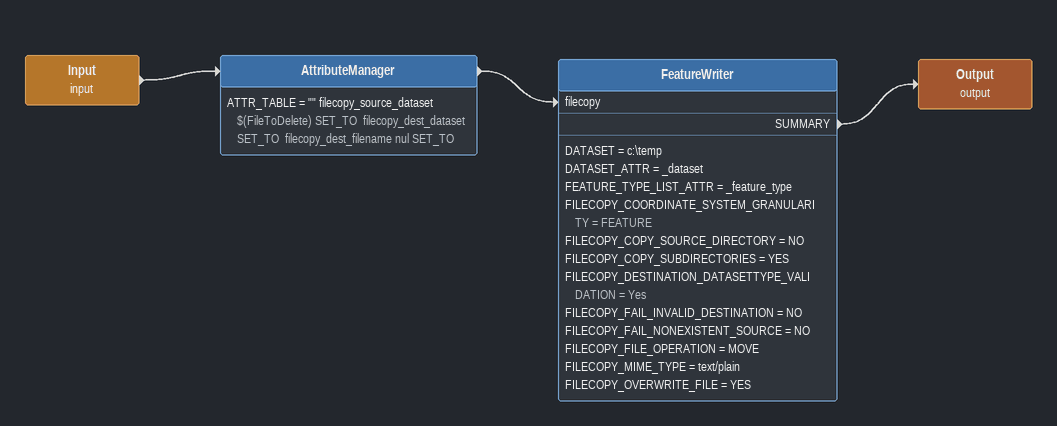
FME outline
Input (input)
    -> AttributeManager
AttributeManager
    ATTR_TABLE = "" filecopy_source_dataset $(FileToDelete) SET_TO  filecopy_dest_dataset  SET_TO  filecopy_dest_filename nul SET_TO
    -> FeatureWriter [filecopy]
FeatureWriter
    DATASET = c:\temp
    DATASET_ATTR = _dataset
    FEATURE_TYPE_LIST_ATTR = _feature_type
    FILECOPY_COORDINATE_SYSTEM_GRANULARITY = FEATURE
    FILECOPY_COPY_SOURCE_DIRECTORY = NO
    FILECOPY_COPY_SUBDIRECTORIES = YES
    FILECOPY_DESTINATION_DATASETTYPE_VALIDATION = Yes
    FILECOPY_FAIL_INVALID_DESTINATION = NO
    FILECOPY_FAIL_NONEXISTENT_SOURCE = NO
    FILECOPY_FILE_OPERATION = MOVE
    FILECOPY_MIME_TYPE = text/plain
    FILECOPY_OVERWRITE_FILE = YES
    SUMMARY -> Output (output)
Output (output)
